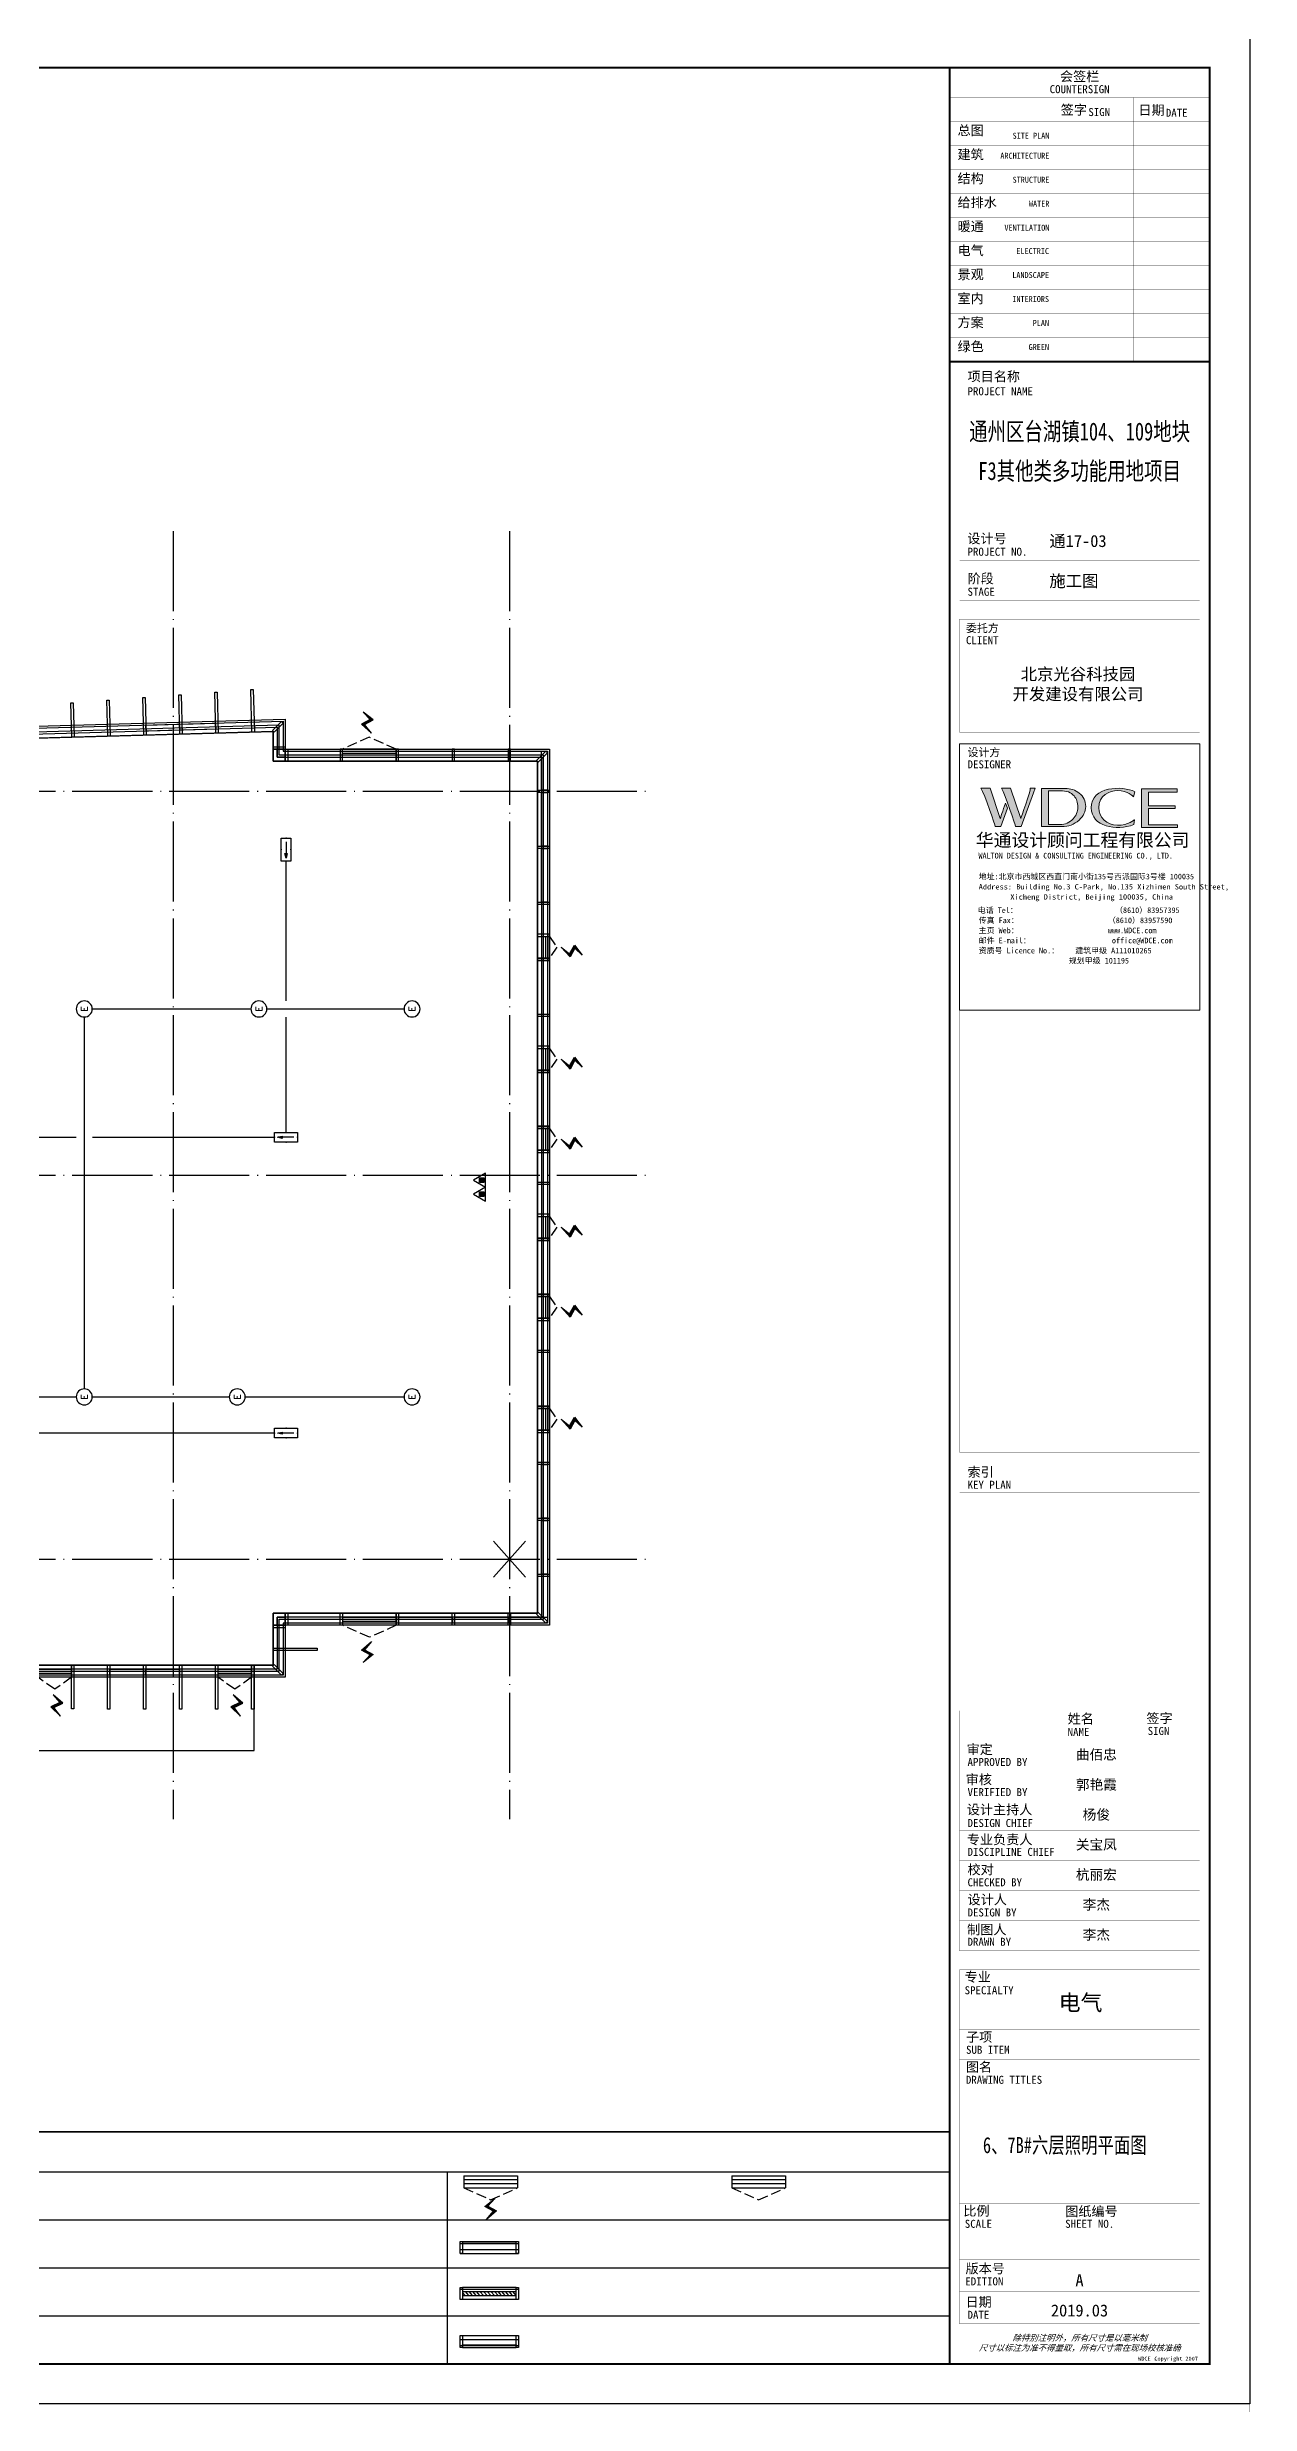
# Model space of a CAD drawing. Extents: x -2209072 to 495824, y -92434 to 572724.
# Drawn here: x 135891 to 165936, y 315510 to 374422 of the extents above; entities that cross this region are included whole.
import ezdxf
from ezdxf.enums import TextEntityAlignment as Align
from ezdxf.xclip import XClip

# ---------------------------------------------------------------- set-up
doc = ezdxf.new("R2010")
doc.units = 0
doc.header["$LTSCALE"] = 1000
doc.header["$MEASUREMENT"] = 0
for name, pattern in [('6#7#幕墙$0$$1$DASH', [0.35, 0.25, -0.1]), ('6#7#幕墙$0$DASH', [0.35, 0.25, -0.1]), ('DASH', [0.35, 0.25, -0.1]), ('X-104 6#7#平面$0$104-1112 结构$0$$AUDIT_BAD_LTYPE1', [0]), ('X-104 6#7#平面$0$DOTE', [2.42, 2, -0.2, 0.02, -0.2]), ('X-平面图例$0$DASH', [0.35, 0.25, -0.1])]:
    doc.linetypes.add(name, pattern=pattern)
doc.layers.get('0').update_dxf_attribs({"linetype": 'CONTINUOUS'})
doc.layers.get('Defpoints').update_dxf_attribs({"linetype": 'CONTINUOUS'})
doc.layers.add('6#7#幕墙$0$04-不打印_辅助线', color=165, linetype='CONTINUOUS', plot=False)
for name, color, linetype in [('6#7#幕墙$0$04-电动窗', 1, 'CONTINUOUS'), ('6#7#幕墙$0$A-C_玻璃幕墙', 140, 'CONTINUOUS'), ('6#7#幕墙$0$A-C_窗', 140, 'CONTINUOUS'), ('6#7#幕墙$0$A-TECH_结构', 21, 'CONTINUOUS'), ('EQUIP-照明', 3, 'CONTINUOUS'), ('SHEET_TEXT', 7, 'CONTINUOUS'), ('WIRE-应急', 2, 'DASH'), ('X-104 6#7#平面$0$A-TECH_结构', 21, 'CONTINUOUS'), ('X-104 6#7#平面$0$A_AXIS-轴线', 36, 'X-104 6#7#平面$0$DOTE'), ('X-104 6#7#平面$0$EQUIP_消防-01', 7, 'CONTINUOUS'), ('X-平面图例$0$03-表格_197', 197, 'CONTINUOUS'), ('X-平面图例$0$04-电动窗', 1, 'CONTINUOUS'), ('X-平面图例$0$A-C_玻璃幕墙', 140, 'CONTINUOUS'), ('X-平面图例$0$A-金属背板', 40, 'CONTINUOUS'), ('字', 7, 'CONTINUOUS')]:
    doc.layers.add(name, color=color, linetype=linetype)
doc.layers.add('X-104 6#7#平面$0$000套内', color=226, linetype='CONTINUOUS', lineweight=30, plot=False)
doc.styles.add('_TEL_DIM', font='SIMPLEX', dxfattribs={"width": 0.8, "height": 3.5, "bigfont": 'HZTXT'})
doc.styles.add('华文细黑', font='STXIHEI.TTF')
doc.styles.add('图签信息$0$hwxh', font='STXIHEI.TTF')
doc.styles.add('图签信息$0$华文细黑', font='STXIHEI.TTF', dxfattribs={"height": 10})

# ---------------------------------------------------------------- blocks, each defined once
blk = doc.blocks.new('$equip$00001838')
blk.add_circle((0, 0), 0.5)
at = {"color": 7, "style": '_TEL_DIM'}
blk.add_attdef('$TEXT$', text='', height=0.4, dxfattribs=at).set_placement((0, 0), align=Align.MIDDLE_CENTER)
at = {"color": 7, "style": '_TEL_DIM', "flags": 1}
blk.add_attdef('A', text='', height=0.00002, dxfattribs=at).set_placement((0, 0), align=Align.MIDDLE_CENTER)
blk = doc.blocks.new('$equip$00002540')
blk.add_hatch(color=256).paths.add_polyline_path([(0.24, 0.37), (0.24, 0.23), (0.53, 0.3)])
for p, q in [((-0.72, 0.6), (-0.72, 0)), ((0.72, 0.6), (-0.72, 0.6)), ((-0.72, 0), (0.72, 0)), ((0.24, 0.37), (0.24, 0.23)), ((0.53, 0.3), (0.24, 0.37)), ((0.24, 0.23), (0.53, 0.3)), ((0.72, 0), (0.72, 0.6))]:
    blk.add_line(p, q)
at = {"color": 7}
blk.add_line((-0.48, 0.3), (0.48, 0.3), dxfattribs=at)
at = {"const_width": 0.02}
blk.add_lwpolyline([(-0.72, 0.6), (-0.72, 0), (0.72, 0), (0.72, 0.6), (-0.72, 0.6), (-0.72, 0)], dxfattribs=at)
for p in [(-0.72, 0.3), (0, 0.6), (0, 0), (0.72, 0.3)]:
    blk.add_point(p)
at = {"color": 7, "style": '_TEL_DIM', "flags": 1}
blk.add_attdef('A', text='', height=0.00002, dxfattribs=at).set_placement((0, 0), align=Align.MIDDLE_CENTER)
blk = doc.blocks.new('图框-A1')
for points, const_width in [([(0, 0), (841, 0), (841, 594), (0, 594)], 0.05), ([(766, 584), (25, 584), (25, 10), (766, 10)], 0.5)]:
    blk.add_lwpolyline(points, close=True, dxfattribs=dict(const_width=const_width))
at = {"const_width": 0.05}
blk.add_lwpolyline([(841, 297), (839, 297)], dxfattribs=at)
blk = doc.blocks.new('图签信息$0$WDCE Copyright200X')
at = {"const_width": 0.016}
blk.add_lwpolyline([(-10.6, 1.26, 1), (-11.4, 1.26, 1)], format="xyb", close=True, dxfattribs=at)
at = {"style": '图签信息$0$华文细黑'}
for s, p in [('WDCE ', (-11.46, 0.5)), ('     Copyright ', (-3.51, 0.5))]:
    blk.add_text(s, height=1, dxfattribs=at).set_placement(p, align=Align.BOTTOM_RIGHT)
blk.add_text('c', height=0.6, dxfattribs=at).set_placement((-11.04, 1.35), align=Align.MIDDLE_CENTER)
blk.add_attdef('200X', text='', height=1, dxfattribs=at).set_placement((-0.45, 0.5), align=Align.BOTTOM_RIGHT)
blk = doc.blocks.new('图签信息$0$logo2')
h = blk.add_hatch(color=7)
h.paths.add_polyline_path([(19.02, -7.36), (15.84, -7.36), (15.84, -3.97), (18.97, -3.97), (18.97, -4.24), (16.46, -4.24), (16.46, -5.45), (18.81, -5.45), (18.81, -5.69), (16.47, -5.69), (16.47, -7.12), (19.02, -7.12)])
edge = h.paths.add_edge_path()
edge.add_spline(control_points=[(15.26, -4.21), (15.26, -4.21), (15.13, -4.65), (15.13, -4.65), (15.13, -4.65), (14.62, -4.1), (13.73, -4.1), (13.04, -4.1), (12.07, -4.54), (12.08, -5.62), (12.08, -6.49), (12.77, -7.16), (13.73, -7.17), (14.66, -7.17), (15.23, -6.68), (15.23, -6.68), (15.23, -6.68), (15.16, -7.11), (15.16, -7.11), (13.63, -7.7), (11.42, -7.29), (11.41, -5.64), (11.4, -3.72), (14.16, -3.66), (15.26, -4.21)], knot_values=[0, 0, 0, 0, 1, 1, 1, 2, 2, 2, 3, 3, 3, 4, 4, 4, 5, 5, 5, 6, 6, 6, 7, 7, 7, 8, 8, 8, 8], degree=3, periodic=0)
edge = h.paths.add_edge_path(flags=16)
edge.add_spline(control_points=[(10.23, -5.57), (10.23, -5.16), (10.12, -4.83), (9.9, -4.58), (9.63, -4.27), (9.23, -4.12), (8.69, -4.12), (8.69, -4.12), (7.64, -4.12), (7.64, -4.12), (7.64, -4.12), (7.64, -7.1), (7.64, -7.1), (7.64, -7.1), (8.66, -7.1), (8.66, -7.1), (9.13, -7.1), (9.52, -6.93), (9.82, -6.6), (10.09, -6.31), (10.23, -5.96), (10.23, -5.57)], knot_values=[0, 0, 0, 0, 1, 1, 1, 2, 2, 2, 3, 3, 3, 4, 4, 4, 5, 5, 5, 6, 6, 6, 7, 7, 7, 7], degree=3, periodic=0)
edge = h.paths.add_edge_path()
edge.add_spline(control_points=[(10.92, -5.51), (10.92, -5.96), (10.72, -6.37), (10.34, -6.72), (9.92, -7.1), (9.41, -7.29), (8.82, -7.29), (8.82, -7.29), (7.03, -7.29), (7.03, -7.29), (7.03, -7.29), (7.03, -3.92), (7.03, -3.92), (7.03, -3.92), (9.1, -3.92), (9.1, -3.92), (9.59, -3.92), (10.01, -4.06), (10.36, -4.34), (10.73, -4.64), (10.92, -5.03), (10.92, -5.51)], knot_values=[0, 0, 0, 0, 1, 1, 1, 2, 2, 2, 3, 3, 3, 4, 4, 4, 5, 5, 5, 6, 6, 6, 7, 7, 7, 7], degree=3, periodic=0)
at = {"lineweight": 0}
blk.add_lwpolyline([(19.02, -7.36), (15.84, -7.36), (15.84, -3.97), (18.97, -3.97), (18.97, -4.24), (16.46, -4.24), (16.46, -5.45), (18.81, -5.45), (18.81, -5.69), (16.47, -5.69), (16.47, -7.12), (19.02, -7.12), (19.02, -7.36)], dxfattribs=at)
for points, knots in [([(10.92, -5.51), (10.92, -5.96), (10.72, -6.37), (10.34, -6.72), (9.92, -7.1), (9.41, -7.29), (8.82, -7.29), (8.82, -7.29), (7.03, -7.29), (7.03, -7.29), (7.03, -7.29), (7.03, -3.92), (7.03, -3.92), (7.03, -3.92), (9.1, -3.92), (9.1, -3.92), (9.59, -3.92), (10.01, -4.06), (10.36, -4.34), (10.73, -4.64), (10.92, -5.03), (10.92, -5.51)], [0, 0, 0, 0, 1, 1, 1, 2, 2, 2, 3, 3, 3, 4, 4, 4, 5, 5, 5, 6, 6, 6, 7, 7, 7, 7]), ([(10.23, -5.57), (10.23, -5.16), (10.12, -4.83), (9.9, -4.58), (9.63, -4.27), (9.23, -4.12), (8.69, -4.12), (8.69, -4.12), (7.64, -4.12), (7.64, -4.12), (7.64, -4.12), (7.64, -7.1), (7.64, -7.1), (7.64, -7.1), (8.66, -7.1), (8.66, -7.1), (9.13, -7.1), (9.52, -6.93), (9.82, -6.6), (10.09, -6.31), (10.23, -5.96), (10.23, -5.57)], [0, 0, 0, 0, 1, 1, 1, 2, 2, 2, 3, 3, 3, 4, 4, 4, 5, 5, 5, 6, 6, 6, 7, 7, 7, 7]), ([(15.26, -4.21), (15.26, -4.21), (15.13, -4.65), (15.13, -4.65), (15.13, -4.65), (14.62, -4.1), (13.73, -4.1), (13.04, -4.1), (12.07, -4.54), (12.08, -5.62), (12.08, -6.49), (12.77, -7.16), (13.73, -7.17), (14.66, -7.17), (15.23, -6.68), (15.23, -6.68), (15.23, -6.68), (15.16, -7.11), (15.16, -7.11), (13.63, -7.7), (11.42, -7.29), (11.41, -5.64), (11.4, -3.72), (14.16, -3.66), (15.26, -4.21)], [0, 0, 0, 0, 1, 1, 1, 2, 2, 2, 3, 3, 3, 4, 4, 4, 5, 5, 5, 6, 6, 6, 7, 7, 7, 8, 8, 8, 8])]:
    blk.add_open_spline(points, degree=3, knots=knots, dxfattribs=at)
blk = doc.blocks.new('图签信息$0$logo1')
h = blk.add_hatch(color=8)
edge = h.paths.add_edge_path()
edge.add_spline(control_points=[(3.86, -5.21), (3.63, -5.88), (3.39, -6.56), (3.39, -6.56), (3.39, -6.56), (2.5, -3.91), (2.5, -3.91), (2.5, -3.91), (1.8, -3.91), (1.69, -3.91), (2.02, -4.39), (2.95, -7.27), (2.95, -7.27), (2.95, -7.27), (3.44, -7.27), (3.44, -7.27), (3.44, -7.27), (4.03, -5.66), (4.03, -5.66), (4.03, -5.66), (3.86, -5.21), (3.86, -5.21)], knot_values=[0, 0, 0, 0, 1, 1, 1, 2, 2, 2, 3, 3, 3, 4, 4, 4, 5, 5, 5, 6, 6, 6, 7, 7, 7, 7], degree=3, periodic=0)
h = blk.add_hatch(color=7)
edge = h.paths.add_edge_path()
edge.add_spline(control_points=[(6.04, -3.91), (6.09, -4.1), (5.2, -6.56), (5.2, -6.56), (5.2, -6.56), (4.3, -3.91), (4.3, -3.91), (4.3, -3.91), (3.6, -3.91), (3.49, -3.91), (3.82, -4.39), (4.75, -7.27), (4.75, -7.27), (4.75, -7.27), (5.24, -7.27), (5.24, -7.27), (5.24, -7.27), (6.33, -4.3), (6.33, -4.3), (6.33, -4.3), (6.48, -3.91), (6.48, -3.91), (6.48, -3.91), (6.21, -3.91), (6.04, -3.91)], knot_values=[0, 0, 0, 0, 1, 1, 1, 2, 2, 2, 3, 3, 3, 4, 4, 4, 5, 5, 5, 6, 6, 6, 7, 7, 7, 8, 8, 8, 8], degree=3, periodic=0)
at = {"color": 8, "lineweight": 0}
blk.add_open_spline([(3.86, -5.21), (3.63, -5.88), (3.39, -6.56), (3.39, -6.56), (3.39, -6.56), (2.5, -3.91), (2.5, -3.91), (2.5, -3.91), (1.8, -3.91), (1.69, -3.91), (2.02, -4.39), (2.95, -7.27), (2.95, -7.27), (2.95, -7.27), (3.44, -7.27), (3.44, -7.27), (3.44, -7.27), (4.03, -5.66), (4.03, -5.66), (4.03, -5.66), (3.86, -5.21), (3.86, -5.21)], degree=3, knots=[0, 0, 0, 0, 1, 1, 1, 2, 2, 2, 3, 3, 3, 4, 4, 4, 5, 5, 5, 6, 6, 6, 7, 7, 7, 7], dxfattribs=at)
at = {"lineweight": 0}
blk.add_open_spline([(6.04, -3.91), (6.09, -4.1), (5.2, -6.56), (5.2, -6.56), (5.2, -6.56), (4.3, -3.91), (4.3, -3.91), (4.3, -3.91), (3.6, -3.91), (3.49, -3.91), (3.82, -4.39), (4.75, -7.27), (4.75, -7.27), (4.75, -7.27), (5.24, -7.27), (5.24, -7.27), (5.24, -7.27), (6.33, -4.3), (6.33, -4.3), (6.33, -4.3), (6.48, -3.91), (6.48, -3.91), (6.48, -3.91), (6.21, -3.91), (6.04, -3.91)], degree=3, knots=[0, 0, 0, 0, 1, 1, 1, 2, 2, 2, 3, 3, 3, 4, 4, 4, 5, 5, 5, 6, 6, 6, 7, 7, 7, 8, 8, 8, 8], dxfattribs=at)
blk.add_blockref('图签信息$0$logo2', (0, 0))
blk = doc.blocks.new('图签信息$0$时间-logo')
at = {"layer": 'Defpoints', "lineweight": 0}
blk.add_lwpolyline([(0, -23.46), (-21.17, -23.46), (-21.17, 0), (0, 0), (0, -23.46)], dxfattribs=at)
blk.add_blockref('图签信息$0$logo1', (-20.97, 0))
at = {"style": '图签信息$0$hwxh'}
for s, height, p in [('华通设计顾问工程有限公司 ', 1.15, (-19.73, -9.05)), ('WALTON DESIGN & CONSULTING ENGINEERING CO., LTD.', 0.5, (-19.5, -10.1)), ('Address: Building No.3 C-Park, No.135 Xizhimen South Street, ', 0.47, (-19.48, -12.83)), ('地址:北京市西城区西直门南小街135号西派国际3号楼 100035', 0.5, (-19.48, -11.94)), ('电话 Tel：                        （8610）83957395 ', 0.5, (-19.56, -14.91)), ('Xicheng District, Beijing 100035, China ', 0.47, (-16.69, -13.72)), ('传真 Fax：                      （8610）83957590 ', 0.5, (-19.48, -15.8)), ('主页 Web：                      www.WDCE.com ', 0.5, (-19.48, -16.69)), ('资质号 Licence No.：    建筑甲级 A111010265 ', 0.5, (-19.48, -18.47)), ('邮件 E-mail：                    office@WDCE.com ', 0.5, (-19.48, -17.58)), ('   规划甲级 101195', 0.5, (-12.6, -19.36))]:
    blk.add_text(s, height=height, dxfattribs=at).set_placement(p)
blk = doc.blocks.new('图签信息')
at = {"const_width": 0.5}
for points in [[(-65, 574), (-65, 500.5), (0, 500.5), (0, 574)], [(-65, 0), (0, 0), (0, 500.5), (-65, 500.5)]]:
    blk.add_lwpolyline(points, close=True, dxfattribs=at)
at = {"const_width": 0.05}
for points in [[(-65, 566.5), (0, 566.5)], [(-39.14, 566.5), (-39.14, 500.5)], [(-19.1, 566.5), (-19.1, 500.5)], [(-65, 560.5), (0, 560.5)], [(-65, 554.5), (0, 554.5)], [(-65, 548.5), (0, 548.5)], [(-65, 542.5), (0, 542.5)], [(-65, 536.5), (0, 536.5)], [(-65, 530.5), (0, 530.5)], [(-65, 524.5), (0, 524.5)], [(-65, 518.5), (0, 518.5)], [(-65, 512.5), (0, 512.5)], [(-65, 512.5), (0, 512.5)], [(-65, 506.5), (0, 506.5)], [(-65, 500.5), (0, 500.5)], [(-62.5, 450.87), (-2.5, 450.87)], [(-62.5, 440.87), (-2.5, 440.87)], [(-2.5, 407.85), (-2.5, 436.12), (-62.5, 436.12), (-62.5, 407.85)], [(-62.5, 407.85), (-2.5, 407.85)], [(-62.5, 404.92), (-62.5, 227.83)], [(-62.5, 404.92), (-2.5, 404.92)], [(-62.5, 227.83), (-2.5, 227.83), (-2.5, 404.92)], [(-57.5, 338.36), (-7.5, 338.36)], [(-57.5, 288.83), (-7.5, 288.83)], [(-57.5, 234.85), (-7.5, 234.85)], [(-62.5, 227.83), (-2.5, 227.83)], [(-62.5, 217.74), (-2.5, 217.74)], [(-62.5, 103.26), (-2.5, 103.26), (-2.5, 163.26), (-62.5, 163.26), (-62.5, 103.26)], [(-37.5, 163.26), (-37.5, 103.26)], [(-20, 163.26), (-20, 103.26)], [(-62.5, 155.76), (-2.5, 155.76)], [(-62.5, 148.26), (-2.5, 148.26)], [(-62.5, 140.76), (-2.5, 140.76)], [(-62.5, 133.26), (-2.5, 133.26)], [(-62.5, 125.76), (-2.5, 125.76)], [(-62.5, 118.26), (-2.5, 118.26)], [(-62.5, 110.76), (-2.5, 110.76)], [(-62.5, 98.5), (-2.5, 98.5), (-2.5, 10), (-62.5, 10), (-62.5, 98.5)], [(-62.5, 83.5), (-2.5, 83.5)], [(-62.5, 76), (-2.5, 76)], [(-62.5, 40), (-2.5, 40)], [(-37.5, 40), (-37.5, 26)], [(-62.5, 26), (-2.5, 26)], [(-62.5, 18), (-2.5, 18)]]:
    blk.add_lwpolyline(points, dxfattribs=at)
at = {"ltscale": 0.001, "xscale": 2.834689937531525, "yscale": 2.834689937531525, "zscale": 2.834689937531525}
blk.add_blockref('图签信息$0$时间-logo', (-2.5, 404.92), dxfattribs=at)
blk.add_blockref('图签信息$0$WDCE Copyright200X', (-2.5, 0)).add_auto_attribs({'200X': '2007'})
at = {"style": '图签信息$0$华文细黑'}
for s, height, p in [('会签栏', 2.4, (-32.5, 573)), ('COUNTERSIGN', 2, (-32.5, 569.6))]:
    blk.add_text(s, height=height, dxfattribs=at).set_placement(p, align=Align.TOP_CENTER)
for s, height, p in [('总图', 2.4, (-63, 559.5)), ('签字', 2.4, (-37.22, 564.63)), ('SIGN', 2, (-30.32, 563.88)), ('日期', 2.4, (-17.79, 564.58)), ('DATE', 2, (-10.96, 563.7)), ('建筑', 2.4, (-63, 553.5)), ('结构', 2.4, (-63, 547.5)), ('给排水', 2.4, (-63, 541.5)), ('暖通', 2.4, (-63, 535.5)), ('电气', 2.4, (-63, 529.5)), ('景观', 2.4, (-63, 523.5)), ('室内', 2.4, (-63, 517.5)), ('方案', 2.4, (-63, 511.5)), ('绿色', 2.4, (-63, 505.5)), ('项目名称', 2.4, (-60.5, 498)), ('PROJECT NAME', 2, (-60.5, 494.08)), ('设计号', 2.4, (-60.54, 457.48)), ('PROJECT NO.', 2, (-60.5, 453.97)), ('阶段', 2.4, (-60.5, 447.47)), ('STAGE', 2, (-60.5, 443.97)), ('委托方', 2, (-60.9, 434.86)), ('CLIENT', 2, (-60.9, 431.86)), ('设计方', 2, (-60.5, 403.83)), ('DESIGNER', 2, (-60.5, 400.83)), ('索引', 2.4, (-60.5, 224.14)), ('KEY PLAN', 2, (-60.5, 220.74)), ('姓名', 2.4, (-35.5, 162.47)), ('签字', 2.4, (-15.81, 162.57)), ('SIGN', 2, (-15.5, 159.2)), ('审定', 2.4, (-60.73, 154.81)), ('NAME', 2, (-35.5, 158.96)), ('审核', 2.4, (-60.95, 147.29)), ('APPROVED BY', 2, (-60.5, 151.44)), ('VERIFIED BY', 2, (-60.5, 143.91)), ('设计主持人', 2.4, (-60.68, 139.76)), ('DESIGN CHIEF', 2, (-60.5, 136.19)), ('专业负责人', 2.4, (-60.67, 132.26)), ('校对', 2.4, (-60.5, 124.76)), ('DISCIPLINE CHIEF', 2, (-60.5, 128.98)), ('CHECKED BY', 2, (-60.5, 121.37)), ('设计人', 2.4, (-60.5, 117.26)), ('DESIGN BY', 2, (-60.5, 113.83)), ('制图人', 2.4, (-60.61, 109.76)), ('DRAWN BY', 2, (-60.5, 106.5)), ('SPECIALTY', 2, (-61.23, 94.38)), ('专业', 2.4, (-61.23, 97.93)), ('子项', 2.4, (-60.88, 82.92)), ('SUB ITEM', 2, (-60.88, 79.5)), ('DRAWING TITLES', 2, (-60.91, 72)), ('图名', 2.4, (-60.91, 75.41)), ('比例', 2.4, (-61.56, 39.42)), ('SCALE', 2, (-61.19, 36)), ('SHEET NO.', 2, (-36.1, 36)), ('图纸编号', 2.4, (-36.1, 39.32)), ('版本号', 2.4, (-61, 25.03)), ('EDITION', 2, (-61.06, 21.61)), ('日期', 2.4, (-61, 16.68)), ('DATE', 2, (-60.5, 13.26))]:
    blk.add_text(s, height=height, dxfattribs=at).set_placement(p, align=Align.TOP_LEFT)
for s, p in [('SITE PLAN', (-40.06, 557.7)), ('ARCHITECTURE', (-40.06, 552.7)), ('STRUCTURE', (-40.06, 546.7)), ('WATER', (-40.06, 540.7)), ('VENTILATION', (-40.06, 534.7)), ('ELECTRIC', (-40.14, 528.89)), ('LANDSCAPE', (-40.14, 522.89)), ('INTERIORS', (-40.14, 516.89)), ('PLAN', (-40.14, 510.89)), ('GREEN', (-40.14, 504.89))]:
    blk.add_text(s, height=1.5, dxfattribs=at).set_placement(p, align=Align.TOP_RIGHT)
at = {"color": 4, "style": '图签信息$0$华文细黑', "width": 0.75}
for s, p in [('通州区台湖镇104、109地块', (-32.5, 480.78)), ('F3其他类多功能用地项目', (-32.5, 470.91))]:
    blk.add_text(s, height=4.5, dxfattribs=at).set_placement(p, align=Align.CENTER)
at = {"color": 4, "style": '图签信息$0$华文细黑'}
for s, p in [('A', (-32.53, 19.4)), ('2019.03', (-32.53, 11.84))]:
    blk.add_text(s, height=3, dxfattribs=at).set_placement(p, align=Align.CENTER)
at = {"style": '图签信息$0$华文细黑', "oblique": 20}
for s, p in [('除特别注明外，所有尺寸是以毫米制', (-32.5, 6.5)), ('尺寸以标注为准不得量取，所有尺寸需在现场校核准确', (-32.5, 4))]:
    blk.add_text(s, height=1.5, dxfattribs=at).set_placement(p, align=Align.MIDDLE_CENTER)
at = {"color": 4, "ltscale": 0.001, "char_height": 3, "width": 58.4895, "style": '图签信息$0$华文细黑'}
for s, insert, attachment_point in [('通17-03', (-40.06, 455.51), 4), ('施工图', (-40.06, 445.51), 4), ('北京光谷科技园\\P开发建设有限公司', (-32.9, 419.71), 5)]:
    blk.add_mtext(s, dxfattribs=dict(at, insert=insert, attachment_point=attachment_point))
blk = doc.blocks.new('图签-A1')
at = {"color": 2}
blk.add_blockref('图签信息', (0, 0), dxfattribs=at)
blk = doc.blocks.new('*U1303')
at = {"layer": 'X-104 6#7#平面$0$A_AXIS-轴线'}
for p, q in [((42000, 25700), (42000, -6500)), ((50400, 25700), (50400, -6500))]:
    blk.add_line(p, q, dxfattribs=at)
for points in [[(-6500, 19200), (53815, 19200)], [(-6500, 9600), (53815, 9600)], [(-6500, 0), (53815, 0)]]:
    blk.add_lwpolyline(points, dxfattribs=at)
blk = doc.blocks.new('X-104 6#7#平面$0$1f结构')
at = {"layer": 'Defpoints'}
for p, q in [((-400, -450), (400, 450)), ((-400, 450), (400, -450))]:
    blk.add_line(p, q, dxfattribs=at)
blk = doc.blocks.new('X-104 6#7#平面$0$fdsgfh')
at = {"layer": 'X-104 6#7#平面$0$A-TECH_结构'}
blk.add_lwpolyline([(-43900, 116150), (-5900, 116150), (-5900, 117450), (700, 117450), (700, 138750), (-5900, 138750), (-5900, 139495), (-21500, 139049)], dxfattribs=at)
blk = doc.blocks.new('6#7#幕墙$0$$TCHSYS$WIN2D')
for p, q in [((-0.5, 0.5), (0.5, 0.5)), ((-0.5, 0.5), (-0.5, -0.5)), ((0.5, 0.5), (0.5, -0.5)), ((0.5, 0.167), (-0.5, 0.167)), ((0.5, -0.167), (-0.5, -0.167)), ((-0.5, -0.5), (0.5, -0.5))]:
    blk.add_line(p, q)
blk = doc.blocks.new('6#7#幕墙$0$开启扇')
at = {"layer": '6#7#幕墙$0$04-电动窗'}
h = blk.add_hatch(color=1, dxfattribs=at)
h.dxf.hatch_style = 1
h.paths.add_polyline_path([(822, 978), (651, 790), (867, 672), (619, 453), (788, 663), (571, 780)])
at = {"layer": '6#7#幕墙$0$04-电动窗', "color": 1}
blk.add_lwpolyline([(822, 978), (651, 790), (867, 672), (619, 453), (788, 663), (571, 780), (822, 978)], close=True, dxfattribs=at)
at = {"layer": '6#7#幕墙$0$A-C_窗', "linetype": '6#7#幕墙$0$DASH'}
blk.add_lwpolyline([(0, 50), (670, 350), (1340, 50)], dxfattribs=at)
at = {"layer": '6#7#幕墙$0$A-C_窗', "xscale": -1340, "yscale": 300, "zscale": 1340, "rotation": 180}
blk.add_blockref('6#7#幕墙$0$$TCHSYS$WIN2D', (670, -100), dxfattribs=at)
blk = doc.blocks.new('*U1900')
at = {"layer": '6#7#幕墙$0$A-C_玻璃幕墙', "rotation": 180}
blk.add_blockref('6#7#幕墙$0$开启扇', (670, 50), dxfattribs=at)
blk = doc.blocks.new('*U1560')
at = {"layer": '6#7#幕墙$0$A-C_玻璃幕墙'}
blk.add_lwpolyline([(-30, 200), (30, 200), (30, -100), (-30, -100)], close=True, dxfattribs=at)
blk = doc.blocks.new('*U1561')
at = {"layer": '6#7#幕墙$0$A-C_玻璃幕墙', "color": 0, "linetype": 'ByBlock', "lineweight": -2, "transparency": 16777216}
for p in [(0, 0), (1400, 0), (2800, 0), (4200, 0)]:
    blk.add_blockref('*U1560', p, dxfattribs=at)
blk = doc.blocks.new('6#7#幕墙$0$jiao')
at = {"layer": '6#7#幕墙$0$A-C_窗'}
blk.add_lwpolyline([(51079, -1171), (51308, -1400), (51350, -1358), (51121, -1129)], close=True, dxfattribs=at)
blk = doc.blocks.new('6#7#幕墙$0$ii')
blk.add_lwpolyline([(-1340, 0), (0, 0), (0, -150), (-1340, -150)], close=True)
blk = doc.blocks.new('*U1595')
at = {"layer": '6#7#幕墙$0$A-C_玻璃幕墙'}
blk.add_lwpolyline([(-200, 30), (100, 30), (100, -30), (-200, -30)], close=True, dxfattribs=at)
blk = doc.blocks.new('*U1594')
at = {"color": 0, "linetype": 'ByBlock', "lineweight": -2, "transparency": 16777216}
for p in [(0, 19600), (0, 18200), (0, 16800), (0, 15400), (0, 14000), (0, 12600), (0, 11200), (0, 9800), (0, 8400), (0, 7000), (0, 5600), (0, 4200), (0, 2800), (0, 1400), (0, 0)]:
    blk.add_blockref('*U1595', p, dxfattribs=at)
blk = doc.blocks.new('6#7#幕墙$0$saklshkjdhkjsa')
at = {"layer": '6#7#幕墙$0$04-电动窗'}
h = blk.add_hatch(color=1, dxfattribs=at)
h.dxf.hatch_style = 1
h.paths.add_polyline_path([(102, 870), (273, 682), (56, 564), (305, 345), (136, 554), (352, 672)])
at = {"layer": '6#7#幕墙$0$04-电动窗', "color": 1}
blk.add_lwpolyline([(102, 870), (273, 682), (56, 564), (305, 345), (136, 554), (352, 672), (102, 870)], close=True, dxfattribs=at)
at = {"layer": '6#7#幕墙$0$A-C_玻璃幕墙'}
for points in [[(30, 50), (30, -250), (-30, -250), (-30, 50), (30, 50)], [(630, 50), (630, -250), (570, -250), (570, 50), (630, 50)]]:
    blk.add_lwpolyline(points, dxfattribs=at)
at = {"layer": '6#7#幕墙$0$A-C_窗', "linetype": 'ByBlock'}
for p, q in [((30, 50), (570, 50)), ((30, -250), (30, 50)), ((570, -250), (570, 50)), ((570, -50), (30, -50)), ((570, -150), (30, -150)), ((30, -250), (570, -250))]:
    blk.add_line(p, q, dxfattribs=at)
at = {"layer": '6#7#幕墙$0$A-C_窗', "linetype": '6#7#幕墙$0$$1$DASH'}
blk.add_lwpolyline([(570, 50), (300, 230), (30, 50)], dxfattribs=at)
blk = doc.blocks.new('*U1672')
blk.add_lwpolyline([(-1360, 0), (-520, 0), (-520, -150), (-1360, -150)], close=True)
blk = doc.blocks.new('*U1586')
at = {"layer": '6#7#幕墙$0$A-C_玻璃幕墙', "rotation": 179.9999379632255}
for p in [(-1390, -75), (-490, -75)]:
    blk.add_blockref('*U1672', p, dxfattribs=at)
blk = doc.blocks.new('*U1587')
at = {"color": 0, "linetype": 'ByBlock', "lineweight": -2, "transparency": 16777216}
blk.add_blockref('*U1586', (0, 0), dxfattribs=at)
blk = doc.blocks.new('6#7#幕墙$0$hjsdlkjshdjkshdkjsd')
at = {"layer": '6#7#幕墙$0$A-C_玻璃幕墙'}
for points in [[(137382, 417718), (137442, 417720), (137468, 416820), (137408, 416819)], [(138281, 417784), (138341, 417786), (138368, 416846), (138308, 416844)], [(139179, 417850), (139239, 417851), (139267, 416872), (139207, 416870)], [(140078, 417915), (140138, 417917), (140167, 416898), (140107, 416896)], [(140976, 417981), (141036, 417983), (141067, 416923), (141007, 416921)], [(136484, 417653), (136544, 417654), (136568, 416795), (136508, 416793)]]:
    blk.add_lwpolyline(points, close=True, dxfattribs=at)
at = {"rotation": 1.634701643922054}
blk.add_blockref('*U1587', (139232, 417046), dxfattribs=at)
blk = doc.blocks.new('6#7#幕墙$0$ZHAUNJIAOBAOWEN')
at = {"layer": '6#7#幕墙$0$A-C_玻璃幕墙'}
for points in [[(51040, -1350), (51100, -1350), (51100, -1650), (51040, -1650)], [(51400, -1290), (51400, -1350), (51100, -1350), (51100, -1290)]]:
    blk.add_lwpolyline(points, close=True, dxfattribs=at)
at = {"layer": '6#7#幕墙$0$A-C_窗'}
for points in [[(51100, -1350), (51400, -1350), (51400, -1650), (51100, -1650)], [(51150, -1400), (51150, -1350), (51300, -1350), (51300, -1550), (51100, -1550), (51100, -1400)]]:
    blk.add_lwpolyline(points, close=True, dxfattribs=at)
blk = doc.blocks.new('6#7#幕墙$0$A$C1B0437AB')
at = {"layer": '6#7#幕墙$0$A-C_窗', "rotation": 180}
blk.add_blockref('6#7#幕墙$0$ZHAUNJIAOBAOWEN', (51100, -1350), dxfattribs=at)
blk = doc.blocks.new('*U1967')
blk.add_lwpolyline([(-1360, 0), (-20, 0), (-20, -150), (-1360, -150)], close=True)
blk = doc.blocks.new('*U1983')
blk.add_lwpolyline([(-1360, 0), (-440, 0), (-440, -150), (-1360, -150)], close=True)
blk = doc.blocks.new('*U1965')
blk.add_lwpolyline([(-1340, 0), (-370, 0), (-370, -150), (-1340, -150)], close=True)
blk = doc.blocks.new('6#7#幕墙$0$900kaiqishan')
at = {"layer": '6#7#幕墙$0$04-电动窗'}
h = blk.add_hatch(color=1, dxfattribs=at)
h.dxf.hatch_style = 1
h.paths.add_polyline_path([(958, 485), (795, 680), (1016, 789), (777, 1018), (937, 802), (716, 693)])
at = {"layer": '6#7#幕墙$0$04-电动窗', "color": 1}
blk.add_lwpolyline([(958, 485), (795, 680), (1016, 789), (777, 1018), (937, 802), (716, 693), (958, 485)], close=True, dxfattribs=at)
at = {"layer": '6#7#幕墙$0$A-C_窗'}
for p, q in [((500, 50), (1340, 50)), ((500, -250), (500, 50)), ((1340, -250), (1340, 50)), ((1340, -50), (500, -50)), ((1340, -150), (500, -150)), ((500, -250), (1340, -250))]:
    blk.add_line(p, q, dxfattribs=at)
at = {"layer": '6#7#幕墙$0$A-C_窗', "linetype": '6#7#幕墙$0$DASH'}
blk.add_lwpolyline([(500, 50), (920, 350), (1340, 50)], dxfattribs=at)
blk = doc.blocks.new('*U1619')
at = {"layer": '6#7#幕墙$0$A-C_玻璃幕墙', "rotation": 179.9999379632255}
for p in [(-1390, -75), (-490, -75)]:
    blk.add_blockref('*U1672', p, dxfattribs=at)
blk = doc.blocks.new('*U1620')
at = {"color": 0, "linetype": 'ByBlock', "lineweight": -2, "transparency": 16777216}
blk.add_blockref('*U1619', (0, 0), dxfattribs=at)
blk = doc.blocks.new('6#7#幕墙$0$adhkjsdhkadsj')
at = {"layer": '6#7#幕墙$0$A-C_玻璃幕墙'}
for points in [[(136499, 274572), (136559, 274572), (136559, 273482), (136499, 273482)], [(137399, 274572), (137459, 274572), (137459, 273472), (137399, 273472)], [(138299, 274572), (138359, 274572), (138359, 273472), (138299, 273472)], [(139199, 274572), (139259, 274572), (139259, 273472), (139199, 273472)], [(140099, 274572), (140159, 274572), (140159, 273472), (140099, 273472)], [(140999, 274572), (141059, 274572), (141059, 273472), (140999, 273472)]]:
    blk.add_lwpolyline(points, close=True, dxfattribs=at)
at = {"rotation": 359.9981428959288}
blk.add_blockref('*U1620', (138329, 274397), dxfattribs=at)
at = {"layer": '6#7#幕墙$0$A-C_玻璃幕墙'}
for p, rotation in [((136999, 274322), 179.9981428959287), ((141499, 274322), 179.9999999999999)]:
    blk.add_blockref('6#7#幕墙$0$900kaiqishan', p, dxfattribs=dict(at, rotation=rotation))
blk = doc.blocks.new('6#7#幕墙')
at = {"layer": '6#7#幕墙$0$04-不打印_辅助线'}
blk.add_lwpolyline([(81834, 374910), (165934, 374910), (165934, 315510), (81834, 315510)], close=True, dxfattribs=at)
at = {"layer": '6#7#幕墙$0$A-C_玻璃幕墙'}
for points in [[(104440, 358010), (125545, 357161), (141840, 357626), (141840, 356872), (148440, 356872), (148440, 334972), (141840, 334972), (141840, 333672), (103240, 333672), (103240, 335922), (96340, 335922), (96340, 356622), (104440, 356622)], [(104490, 357958), (125544, 357111), (141790, 357574), (141790, 356822), (148390, 356822), (148390, 335022), (141790, 335022), (141790, 333722), (103290, 333722), (103290, 335972), (96390, 335972), (96390, 356572), (104490, 356572)], [(104640, 357802), (125544, 356961), (141640, 357420), (141640, 356672), (148240, 356672), (148240, 335172), (141640, 335172), (141640, 333872), (103440, 333872), (103440, 336122), (96540, 336122), (96540, 356422), (104640, 356422)], [(141790, 357525), (141561, 357296), (141519, 357338), (141748, 357567)], [(143209, 356573), (143269, 356573), (143269, 356872), (143209, 356872)], [(144609, 356573), (144669, 356573), (144669, 356872), (144609, 356872)], [(146009, 356572), (146069, 356572), (146069, 356872), (146009, 356872)], [(147409, 356572), (147469, 356572), (147469, 356872), (147409, 356872)], [(141540, 334402), (142640, 334402), (142640, 334342), (141540, 334342)], [(141790, 333765), (141561, 333994), (141519, 333951), (141748, 333722)]]:
    blk.add_lwpolyline(points, close=True, dxfattribs=at)
at = {"layer": '6#7#幕墙$0$A-C_窗'}
blk.add_lwpolyline([(148119, 335251), (148348, 335022), (148390, 335065), (148161, 335294)], close=True, dxfattribs=at)
at = {"layer": '6#7#幕墙$0$A-TECH_结构'}
blk.add_lwpolyline([(104740, 357698), (125543, 356861), (141540, 357317), (141540, 356572), (148140, 356572), (148140, 335272), (141540, 335272), (141540, 333972), (103540, 333972), (103540, 336222), (96640, 336222), (96640, 356322), (104740, 356322)], close=True, dxfattribs=at)
blk.add_blockref('*U1594', (148340, 336222))
at = {"color": 0, "linetype": 'ByBlock', "lineweight": -2, "transparency": 16777216}
blk.add_blockref('*U1900', (143940, 334972), dxfattribs=at)
at = {"layer": '6#7#幕墙$0$A-C_玻璃幕墙', "xscale": -1}
for name, p, rotation in [('6#7#幕墙$0$开启扇', (144609, 356823), 359.9981428959288), ('6#7#幕墙$0$saklshkjdhkjsa', (148390, 351622), 270), ('6#7#幕墙$0$saklshkjdhkjsa', (148390, 348822), 270), ('6#7#幕墙$0$saklshkjdhkjsa', (148390, 346822), 270), ('6#7#幕墙$0$saklshkjdhkjsa', (148390, 344622), 270), ('6#7#幕墙$0$saklshkjdhkjsa', (148390, 342622), 270), ('6#7#幕墙$0$saklshkjdhkjsa', (148390, 339822), 270)]:
    blk.add_blockref(name, p, dxfattribs=dict(at, rotation=rotation))
at = {"layer": '6#7#幕墙$0$A-C_玻璃幕墙'}
for name, p, rotation in [('*U1965', (148240, 357192), 90), ('6#7#幕墙$0$ii', (148240, 355792), 90), ('6#7#幕墙$0$ii', (148240, 354392), 90), ('6#7#幕墙$0$ii', (148240, 338992), 90), ('6#7#幕墙$0$ii', (148240, 337592), 90), ('*U1967', (146030, 335172), 359.9980808591542), ('*U1967', (147430, 335172), 359.9980808591542), ('*U1983', (148830, 335172), 359.9980808591542)]:
    blk.add_blockref(name, p, dxfattribs=dict(at, rotation=rotation))
blk.add_blockref('*U1561', (143240, 335072), dxfattribs=at)
ref = blk.add_blockref('6#7#幕墙$0$adhkjsdhkadsj', (0, 59400), dxfattribs=at)
XClip(ref).set_block_clipping_path([(104099.2563672452, 272446.3239831966), (141059.2563672538, 274572.4324159329)])
at = {"layer": '6#7#幕墙$0$A-C_窗'}
for name, p in [('6#7#幕墙$0$hjsdlkjshdjkshdkjsd', (0, -59620)), ('6#7#幕墙$0$A$C1B0437AB', (141840, 334972))]:
    blk.add_blockref(name, p, dxfattribs=at)
at = {"layer": '6#7#幕墙$0$A-C_窗', "rotation": 90.00007811952572}
blk.add_blockref('6#7#幕墙$0$A$C1B0437AB', (141840, 356872), dxfattribs=at)
at = {"layer": '6#7#幕墙$0$A-C_窗', "xscale": -1, "rotation": 180}
blk.add_blockref('6#7#幕墙$0$jiao', (97040, 355422), dxfattribs=at)
blk = doc.blocks.new('X-104 6#7#平面$0$$TWTSYS$00000546')
h = blk.add_hatch()
h.set_pattern_fill('ANSI31', color=256, scale=200, style=0)
h.set_pattern_definition([(45, (-38543.802, -6670.83), (-17.67767, 17.67767), [])])
h.paths.add_polyline_path([(-65, 174), (65, 174), (65, 44), (-65, 44)])
for points in [[(0, 344), (-198, 0), (198, 0)], [(-65, 174), (65, 174), (65, 44), (-65, 44)]]:
    blk.add_lwpolyline(points, close=True)
blk = doc.blocks.new('X-104 6#7#平面$0$灭火器2')
at = {"layer": 'X-104 6#7#平面$0$EQUIP_消防-01', "xscale": 0.88, "yscale": 0.88, "zscale": 0.88, "rotation": 90}
for p in [(-4049632, -27064), (-4049632, -27413)]:
    blk.add_blockref('X-104 6#7#平面$0$$TWTSYS$00000546', p, dxfattribs=at)
blk = doc.blocks.new('X-104 6#7#平面$0$A$C61334207')
at = {"layer": 'X-104 6#7#平面$0$EQUIP_消防-01'}
blk.add_blockref('X-104 6#7#平面$0$灭火器2', (4196474, 373162), dxfattribs=at)
blk = doc.blocks.new('X-平面图例$0$$WINLIB2D$00000039')
at = {"color": 0}
for points in [[(-0.5, 0.5), (-0.5, -0.5)], [(0.5, 0.5), (-0.5, 0.5)], [(0.5, -0.5), (0.5, 0.5)], [(-0.5, 0.167), (0.5, 0.167)], [(-0.452, -0.167), (-0.5, 0.084)], [(-0.384, -0.167), (-0.448, 0.167)], [(-0.316, -0.167), (-0.38, 0.167)], [(-0.248, -0.167), (-0.312, 0.167)], [(-0.18, -0.167), (-0.244, 0.167)], [(-0.112, -0.167), (-0.176, 0.167)], [(-0.044, -0.167), (-0.108, 0.167)], [(0.024, -0.167), (-0.04, 0.167)], [(0.092, -0.167), (0.028, 0.167)], [(0.16, -0.167), (0.096, 0.167)], [(0.228, -0.167), (0.164, 0.167)], [(0.296, -0.167), (0.232, 0.167)], [(0.364, -0.167), (0.3, 0.167)], [(0.432, -0.167), (0.368, 0.167)], [(0.5, -0.167), (0.436, 0.167)], [(-0.5, -0.167), (0.5, -0.167)], [(0.5, -0.5), (-0.5, -0.5)]]:
    blk.add_lwpolyline(points, dxfattribs=at)
blk = doc.blocks.new('X-平面图例$0$ii')
blk.add_lwpolyline([(-1340, 0), (0, 0), (0, -150), (-1340, -150)], close=True)
blk = doc.blocks.new('X-平面图例$0$$TCHSYS$WIN2D')
for p, q in [((-0.5, 0.5), (0.5, 0.5)), ((-0.5, 0.5), (-0.5, -0.5)), ((0.5, 0.5), (0.5, -0.5)), ((0.5, 0.167), (-0.5, 0.167)), ((0.5, -0.167), (-0.5, -0.167)), ((-0.5, -0.5), (0.5, -0.5))]:
    blk.add_line(p, q)
blk = doc.blocks.new('X-平面图例$0$开启扇')
at = {"layer": 'X-平面图例$0$04-电动窗'}
h = blk.add_hatch(color=1, dxfattribs=at)
h.dxf.hatch_style = 1
h.paths.add_polyline_path([(771, 319), (600, 508), (817, 625), (569, 845), (738, 635), (521, 518)])
at = {"linetype": 'X-平面图例$0$DASH'}
blk.add_lwpolyline([(0, 50), (670, 350), (1340, 50)], dxfattribs=at)
at = {"layer": 'X-平面图例$0$04-电动窗', "color": 1}
blk.add_lwpolyline([(771, 319), (600, 508), (817, 625), (569, 845), (738, 635), (521, 518), (771, 319)], close=True, dxfattribs=at)
at = {"xscale": -1340, "yscale": 300, "zscale": 1340, "rotation": 180}
blk.add_blockref('X-平面图例$0$$TCHSYS$WIN2D', (670, -100), dxfattribs=at)
blk = doc.blocks.new('X-平面图例')
at = {"layer": 'Defpoints'}
blk.add_lwpolyline([(0, 6800), (27101, 6800), (27101, 0), (0, 0)], close=True, dxfattribs=at)
at = {"layer": 'X-平面图例$0$03-表格_197'}
for p, q in [((1000, 5800), (26101, 5800)), ((1000, 5800), (1000, 1000)), ((13550, 5800), (13550, 1000)), ((26101, 5800), (26101, 1000)), ((1000, 4600), (26101, 4600)), ((1000, 3400), (26101, 3400)), ((1000, 2200), (26101, 2200)), ((1000, 1000), (26101, 1000))]:
    blk.add_line(p, q, dxfattribs=at)
at = {"layer": 'X-平面图例$0$A-C_玻璃幕墙'}
for p, q in [((13877, 4055), (15337, 4055)), ((13937, 1711), (15277, 1711)), ((13937, 1411), (15277, 1411))]:
    blk.add_line(p, q, dxfattribs=at)
at = {"layer": 'X-平面图例$0$A-C_玻璃幕墙', "linetype": 'X-平面图例$0$DASH'}
blk.add_lwpolyline([(20660, 5400), (21330, 5100), (22000, 5400)], dxfattribs=at)
at = {"layer": 'X-平面图例$0$A-C_玻璃幕墙'}
for points in [[(13877, 4055), (15337, 4055)], [(13937, 3755), (13877, 3755), (13877, 4055), (13937, 4055), (13937, 3755)], [(13877, 4005), (15337, 4005)], [(13877, 3855), (15337, 3855)], [(13877, 3755), (15337, 3755)], [(15337, 3755), (15277, 3755), (15277, 4055), (15337, 4055), (15337, 3755)], [(15337, 2861), (13877, 2861)], [(13877, 1611), (15337, 1611)], [(13877, 1461), (15337, 1461)]]:
    blk.add_lwpolyline(points, dxfattribs=at)
for points in [[(13877, 2911), (13937, 2911), (13937, 2611), (13877, 2611)], [(15277, 2911), (15337, 2911), (15337, 2611), (15277, 2611)], [(13877, 1711), (13937, 1711), (13937, 1411), (13877, 1411)], [(15277, 1711), (15337, 1711), (15337, 1411), (15277, 1411)]]:
    blk.add_lwpolyline(points, close=True, dxfattribs=at)
at = {"layer": 'X-平面图例$0$A-金属背板'}
for points in [[(13937, 4005), (15277, 4005)], [(13937, 3855), (15277, 3855)]]:
    blk.add_lwpolyline(points, dxfattribs=at)
blk.add_lwpolyline([(15277, 1477), (15277, 1461), (13937, 1461), (13937, 1477)], close=True, dxfattribs=at)
at = {"layer": 'X-平面图例$0$A-C_玻璃幕墙', "xscale": -1, "rotation": 180}
blk.add_blockref('X-平面图例$0$开启扇', (13967, 5450), dxfattribs=at)
at = {"layer": 'X-平面图例$0$A-C_玻璃幕墙', "xscale": 1340}
for name, p, yscale, zscale in [('X-平面图例$0$$TCHSYS$WIN2D', (21330, 5550), 300, 1340), ('X-平面图例$0$$WINLIB2D$00000039', (14607, 2761), 300.0000000000001, -1340)]:
    blk.add_blockref(name, p, dxfattribs=dict(at, yscale=yscale, zscale=zscale))
at = {"layer": 'X-平面图例$0$A-C_玻璃幕墙', "xscale": -1}
blk.add_blockref('X-平面图例$0$ii', (13937, 4005), dxfattribs=at)
blk = doc.blocks.new('X-104 6#7#平面')
at = {"layer": 'X-104 6#7#平面$0$000套内'}
blk.add_lwpolyline([(141690, 356723), (141690, 357471), (133840, 357247), (133840, 348223), (133840, 348223), (133840, 348223), (133840, 346223), (110740, 346223), (110740, 348223), (110740, 357606), (104590, 357854), (104590, 356473), (96490, 356473), (96490, 336073), (104270, 336073), (104270, 333823), (141690, 333823), (141690, 335123), (148290, 335123), (148290, 356723)], close=True, dxfattribs=at)
at = {"linetype": 'X-104 6#7#平面$0$104-1112 结构$0$$AUDIT_BAD_LTYPE1'}
blk.add_blockref('X-104 6#7#平面$0$A$C61334207', (0, 0), dxfattribs=at)
for name, p in [('6#7#幕墙', (0, 0)), ('*U1303', (97040, 336623))]:
    blk.add_blockref(name, p)
at = {"xscale": 100, "yscale": 100, "zscale": 100}
for name, p in [('图框-A1', (81834, 315511)), ('图签-A1', (164934, 316511)), ('图框-A1', (81834, 256111))]:
    blk.add_blockref(name, p, dxfattribs=at)
at = {"xscale": -1}
blk.add_blockref('X-104 6#7#平面$0$1f结构', (147440, 336623), dxfattribs=at)
at = {"linetype": 'X-104 6#7#平面$0$104-1112 结构$0$$AUDIT_BAD_LTYPE1'}
ref = blk.add_blockref('X-平面图例', (132333, 315510), dxfattribs=at)
XClip(ref).set_block_clipping_path([(0, 999.9999999999), (26100.6113862673, 6800)])
at = {"layer": 'X-104 6#7#平面$0$A-TECH_结构'}
blk.add_blockref('X-104 6#7#平面$0$fdsgfh', (147440, 217823), dxfattribs=at)

msp = doc.modelspace()

# ---------------------------------------------------------------- linework, layer by layer
at = {"layer": 'WIRE-应急', "linetype": 'DASH', "const_width": 35}
for points in [[(141858, 354073), (141858, 350578)], [(136819, 340882), (136819, 350178)], [(140981, 350378), (137019, 350378)], [(144806, 350378), (141381, 350378)], [(141858, 350178), (141858, 347290)], [(136619, 347170), (134153, 347170)], [(141570, 347170), (137019, 347170)], [(136619, 340682), (133194, 340682)], [(140440, 340682), (137019, 340682)], [(144806, 340682), (140840, 340682)], [(141570, 339776), (134305, 339776)]]:
    msp.add_lwpolyline(points, dxfattribs=at)

# ---------------------------------------------------------------- block references
msp.add_blockref('X-104 6#7#平面', (0, 0))
at = {"layer": 'EQUIP-照明', "xscale": -400, "yscale": 400, "zscale": 400, "rotation": 90}
msp.add_blockref('$equip$00002540', (141978, 354361), dxfattribs=at)
at = {"layer": 'EQUIP-照明'}
ref = msp.add_blockref('$equip$00001838', (136819, 350378), dxfattribs=dict(at, xscale=-400, yscale=400, zscale=400, rotation=270))
ref.add_attrib('$TEXT$', 'E', dxfattribs={"layer": '0', "color": 7, "height": 160, "rotation": 90, "style": '_TEL_DIM'}).set_placement((136819, 350378), align=Align.MIDDLE_CENTER)
ref = msp.add_blockref('$equip$00001838', (141181, 350378), dxfattribs=dict(at, xscale=-400, yscale=400, zscale=400, rotation=270))
ref.add_attrib('$TEXT$', 'E', dxfattribs={"layer": '0', "color": 7, "height": 160, "rotation": 90, "style": '_TEL_DIM'}).set_placement((141181, 350378), align=Align.MIDDLE_CENTER)
ref = msp.add_blockref('$equip$00001838', (145006, 350378), dxfattribs=dict(at, xscale=-400, yscale=400, zscale=400, rotation=270))
ref.add_attrib('$TEXT$', 'E', dxfattribs={"layer": '0', "color": 7, "height": 160, "rotation": 90, "style": '_TEL_DIM'}).set_placement((145006, 350378), align=Align.MIDDLE_CENTER)
at = {"layer": 'EQUIP-照明', "xscale": -400, "yscale": 400, "zscale": 400}
for p in [(141858, 347050), (141858, 339656)]:
    msp.add_blockref('$equip$00002540', p, dxfattribs=at)
at = {"layer": 'EQUIP-照明'}
ref = msp.add_blockref('$equip$00001838', (136819, 340682), dxfattribs=dict(at, xscale=-400, yscale=400, zscale=400, rotation=270))
ref.add_attrib('$TEXT$', 'E', dxfattribs={"layer": '0', "color": 7, "height": 160, "rotation": 90, "style": '_TEL_DIM'}).set_placement((136819, 340682), align=Align.MIDDLE_CENTER)
ref = msp.add_blockref('$equip$00001838', (140640, 340682), dxfattribs=dict(at, xscale=-400, yscale=400, zscale=400, rotation=270))
ref.add_attrib('$TEXT$', 'E', dxfattribs={"layer": '0', "color": 7, "height": 160, "rotation": 90, "style": '_TEL_DIM'}).set_placement((140640, 340682), align=Align.MIDDLE_CENTER)
ref = msp.add_blockref('$equip$00001838', (145006, 340682), dxfattribs=dict(at, xscale=-400, yscale=400, zscale=400, rotation=270))
ref.add_attrib('$TEXT$', 'E', dxfattribs={"layer": '0', "color": 7, "height": 160, "rotation": 90, "style": '_TEL_DIM'}).set_placement((145006, 340682), align=Align.MIDDLE_CENTER)

# ---------------------------------------------------------------- texts
at = {"layer": 'SHEET_TEXT', "style": '华文细黑'}
for tag, p in [('曲佰忠', (162102, 331865)), ('郭艳霞', (162102, 331115)), ('杨俊', (162102, 330365)), ('关宝凤', (162102, 329615)), ('杭丽宏', (162102, 328865)), ('李杰', (162102, 328115)), ('李杰', (162102, 327365))]:
    msp.add_attdef(tag, text='', height=250, dxfattribs=at).set_placement(p, align=Align.TOP_CENTER)
at = {"layer": '字', "style": '华文细黑', "width": 0.75}
msp.add_text('6、7B#六层照明平面图', height=400, dxfattribs=at).set_placement((159268, 321779))
at = {"layer": '字', "insert": (161708, 325520), "char_height": 400, "width": 78154.16, "attachment_point": 5, "style": '华文细黑'}
msp.add_mtext('电气', dxfattribs=at)

doc.saveas('drawing.dxf')
